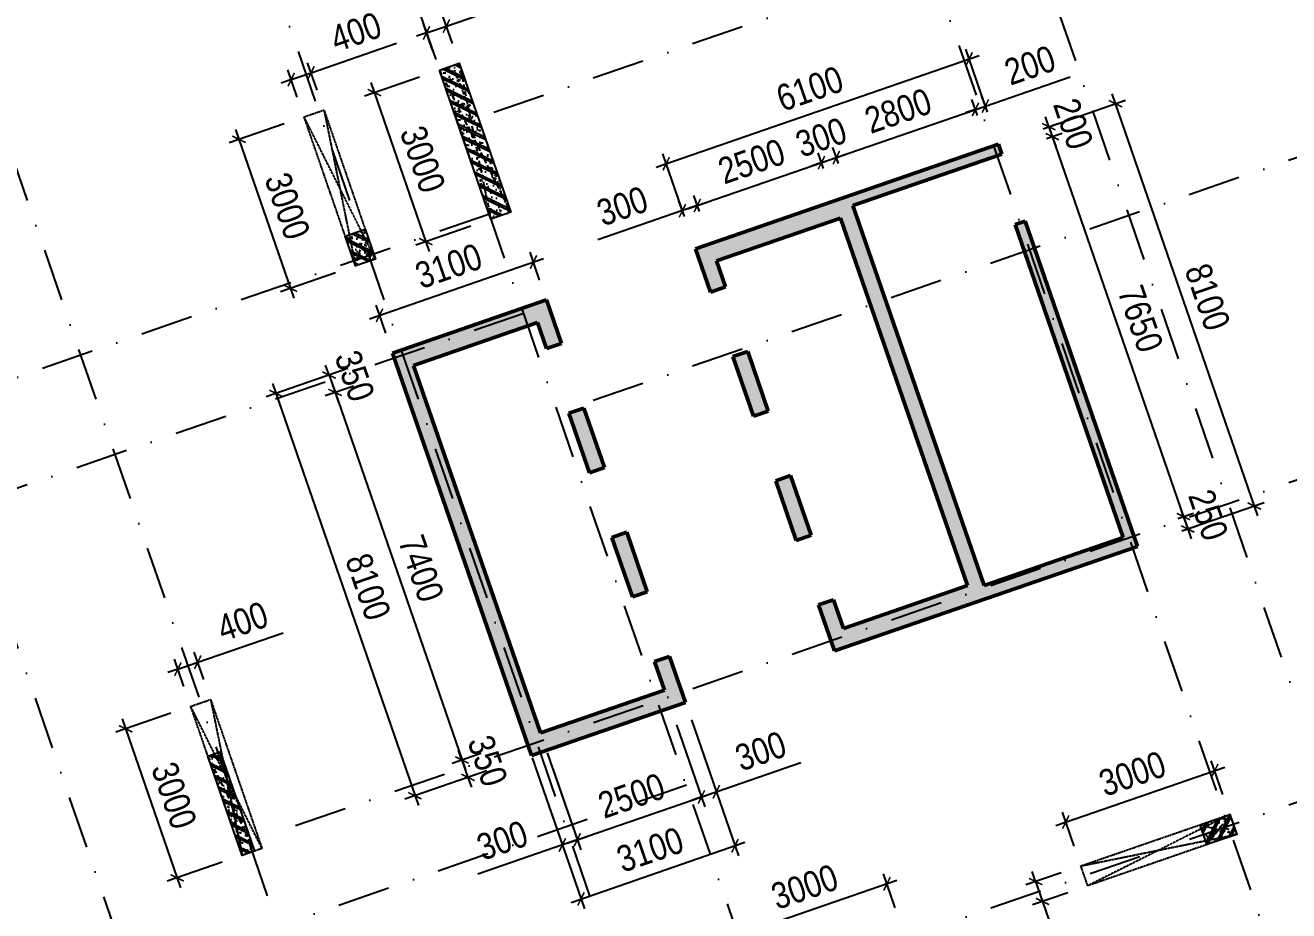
# Model space of a CAD drawing. Header units: millimetres. Extents: x 13965 to 1327256, y -72704 to 46237.
# Drawn here: x 659071 to 683120, y -7183 to 9668 of the extents above; entities that cross this region are included whole.
import ezdxf

# ---------------------------------------------------------------- set-up
doc = ezdxf.new("R2010")
doc.units = ezdxf.units.MM
doc.header["$MEASUREMENT"] = 0
for name, pattern in [('DASHDOT', [1, 0.5, -0.25, 0, -0.25]), ('DASHED', [4.5, 3, -1.5]), ('HIDDEN', [0.375, 0.25, -0.125])]:
    doc.linetypes.add(name, pattern=pattern)
for name, color, linetype in [('ccu11-Khuat', 9, 'DASHED'), ('KC2-DIM', 251, 'Continuous'), ('KT-Hatch', 251, 'Continuous'), ('KT-Luoi truc South Tower', 8, 'DASHDOT'), ('ST_MBDV Cot vach 220805$0$AUDIT_I_220805193045-5', 6, 'Continuous'), ('Xref_ST_MBDV Cot vach 30.7.2022|Xref_ST_MBDV Cot vach 30.7.2022|Xref_ST_MBDV Cot vach 30.7.2022|Xref_ST_MBDV Cot vach 30.7.2022|KC-Betong', 6, 'Continuous')]:
    doc.layers.add(name, color=color, linetype=linetype)
doc.layers.add('KT-Kich thuoc', color=159, linetype='Continuous', lineweight=18)
doc.layers.add('ST_MBDV Cot vach 220805$0$KT-Net cot vach', color=6, linetype='Continuous', lineweight=50)
doc.styles.add('Arial Narrow', font='ARIALN.TTF')
doc.dimstyles.new('ccu12-200', dxfattribs={"dimscale": 200, "dimtxt": 2.5, "dimasz": 1, "dimexe": 1, "dimexo": 2, "dimgap": 1, "dimtad": 1, "dimdec": 0, "dimdsep": 46, "dimtxsty": 'Arial Narrow', "dimblk": 'ARCHTICK', "dimcen": -1, "dimdle": 1, "dimclrd": 256, "dimclre": 256, "dimclrt": 3, "dimadec": 0, "dimazin": 2, "dimtfac": 0.1, "dimtdec": 0, "dimtmove": 0, "dimatfit": 1, "dimldrblk": 'ARCHTICK', "dimfxl": 1, "dimtvp": 0.833333, "dimtolj": 1, "dimtzin": 12, "dimarcsym": 0})
pattern_1 = [(50, (-550, 3050), (286.904, -25.101), [30, -330]), (355, (-550, 3050), (-55.5, 300.877), [24, -264]), (100.451, (-526.1, 3047.9), (231.404, 275.776), [25.496, -280.457]), (46.184, (-550, 3130), (426.896, -66.208), [45, -495]), (96.636, (-514.43, 3124.5), (373.865, 389.647), [38.244, -420.685]), (351.184, (-550, 3130), (373.865, 389.65), [36, -396]), (21, (-510, 3110), (238.763, -161.048), [30, -330]), (326, (-510, 3110), (97.326, 290.06), [24, -264]), (71.451, (-490.1, 3096.58), (336.09, 129.012), [25.496, -280.457]), (37.5, (-550, 3050), (4.864, 133.1575), [0, -260.8, 0, -268, 0, -265]), (7.5, (-550, 3050), (105.228, 157.7647), [0, -152.8, 0, -254.8, 0, -101]), (327.5, (-639.2, 3050), (213.529, -9.022), [0, -100, 0, -312, 0, -414]), (317.5, (-679.2, 3050), (233.274, 40.042), [0, -130, 0, -207.2, 0, -294]), (45, (-550, 3050), (-120.208, 120.208), []), (45, (-550, 3099), (-120.208, 120.208), [])]

# ---------------------------------------------------------------- blocks, each defined once
blk = doc.blocks.new('Asix South Tower')
at = {"layer": 'KT-Luoi truc South Tower', "ltscale": 2000}
for p, q in [((-61527.4, 64693.7), (-45306.5, 17710.6)), ((-63417.9, 64041.1), (-47197, 17057.9)), ((-72397.8, 60940.8), (-54232.5, 8325.6)), ((-74690, 60149.4), (-64788, 31468.5)), ((-80172.4, 58256.6), (-62007.1, 5641.4)), ((-82960.9, 57293.9), (-64795.6, 4678.7)), ((-43415.2, 55801.6), (-67725.7, 47408.4)), ((-41522.4, 50319.2), (-65827.2, 41928)), ((-67132.6, 45709), (-110541.5, 30722.1)), ((-39629.6, 44836.7), (-71714.8, 33759.3)), ((-66479.9, 43818.5), (-109888.9, 28831.6)), ((-37736.8, 39354.3), (-105450.5, 15976.2)), ((-63379.6, 34838.6), (-106788.6, 19851.7))]:
    blk.add_line(p, q, dxfattribs=at)
blk = doc.blocks.new('_ArchTick')
at = {"color": 0, "const_width": 0.15}
blk.add_lwpolyline([(-0.5, -0.5), (0.5, 0.5)], dxfattribs=at)
blk = doc.blocks.new('*D551')
at = {"layer": 'Defpoints', "color": 0, "transparency": 16777216}
for p in [(662221, -3293, 0), (663200, -6129, 0), (661962, -6557)]:
    blk.add_point(p, dxfattribs=at)
at = {"layer": 'KC2-DIM', "lineweight": -2, "transparency": 16777216}
for p, q in [((661843, -3424), (660794, -3786)), ((660918, -3532), (662027, -6746)), ((662822, -6260), (661773, -6622))]:
    blk.add_line(p, q, dxfattribs=at)
at = {"layer": 'KC2-DIM', "lineweight": -2, "transparency": 16777216, "xscale": 200, "yscale": 200, "zscale": 200}
for p, rotation in [((660983, -3721), 109.0471379540023), ((661962, -6557), 289.0471379540024)]:
    blk.add_blockref('_ArchTick', p, dxfattribs=dict(at, rotation=rotation))
at = {"layer": 'KC2-DIM', "color": 3, "transparency": 16777216, "insert": (661903, -4990), "char_height": 500, "attachment_point": 5, "rotation": 289.0471, "style": 'Arial Narrow'}
blk.add_mtext('\\A1;3000', dxfattribs=at)
blk = doc.blocks.new('*D552')
at = {"layer": 'Defpoints', "color": 0, "transparency": 16777216}
for p in [(662354, -2454), (662221, -3293, 0), (662599, -3163, 0)]:
    blk.add_point(p, dxfattribs=at)
at = {"layer": 'KC2-DIM', "lineweight": -2, "transparency": 16777216}
for p, q in [((662354, -2454), (663981, -1892)), ((662090, -2915), (661911, -2396)), ((662469, -2785), (662289, -2265)), ((661976, -2585), (661787, -2650)), ((661976, -2585), (662354, -2454))]:
    blk.add_line(p, q, dxfattribs=at)
at = {"layer": 'KC2-DIM', "lineweight": -2, "transparency": 16777216, "xscale": 200, "yscale": 200, "zscale": 200}
for p, rotation in [((662354, -2454), 199.0471379540013), ((661976, -2585), 19.04713795400126)]:
    blk.add_blockref('_ArchTick', p, dxfattribs=dict(at, rotation=rotation))
at = {"layer": 'KC2-DIM', "color": 3, "transparency": 16777216, "insert": (663208, -1678), "char_height": 500, "attachment_point": 5, "rotation": 19.0471, "style": 'Arial Narrow'}
blk.add_mtext('\\A1;400', dxfattribs=at)
blk = doc.blocks.new('*D555')
at = {"layer": 'Defpoints', "color": 0, "transparency": 16777216}
for p in [(664378, 7925, 0), (665357, 5089, 0), (664119, 4662)]:
    blk.add_point(p, dxfattribs=at)
at = {"layer": 'KC2-DIM', "lineweight": -2, "transparency": 16777216}
for p, q in [((664000, 7794), (662951, 7432)), ((663075, 7686), (664184, 4473)), ((664979, 4958), (663930, 4596))]:
    blk.add_line(p, q, dxfattribs=at)
at = {"layer": 'KC2-DIM', "lineweight": -2, "transparency": 16777216, "xscale": 200, "yscale": 200, "zscale": 200}
for p, rotation in [((663140, 7497), 109.0471379540023), ((664119, 4662), 289.0471379540024)]:
    blk.add_blockref('_ArchTick', p, dxfattribs=dict(at, rotation=rotation))
at = {"layer": 'KC2-DIM', "color": 3, "transparency": 16777216, "insert": (664060, 6228), "char_height": 500, "attachment_point": 5, "rotation": 289.0471, "style": 'Arial Narrow'}
blk.add_mtext('\\A1;3000', dxfattribs=at)
blk = doc.blocks.new('*D556')
at = {"layer": 'Defpoints', "color": 0, "transparency": 16777216}
for p in [(664511, 8764), (664756, 8055, 0), (664378, 7925, 0)]:
    blk.add_point(p, dxfattribs=at)
at = {"layer": 'KC2-DIM', "lineweight": -2, "transparency": 16777216}
for p, q in [((664511, 8764), (666138, 9326)), ((664626, 8433), (664446, 8953)), ((664248, 8303), (664068, 8823)), ((664133, 8634), (664511, 8764)), ((664133, 8634), (663944, 8568))]:
    blk.add_line(p, q, dxfattribs=at)
at = {"layer": 'KC2-DIM', "lineweight": -2, "transparency": 16777216, "xscale": 200, "yscale": 200, "zscale": 200}
for p, rotation in [((664511, 8764), 199.0471379540013), ((664133, 8634), 19.04713795400126)]:
    blk.add_blockref('_ArchTick', p, dxfattribs=dict(at, rotation=rotation))
at = {"layer": 'KC2-DIM', "color": 3, "transparency": 16777216, "insert": (665365, 9541), "char_height": 500, "attachment_point": 5, "rotation": 19.0471, "style": 'Arial Narrow'}
blk.add_mtext('\\A1;400', dxfattribs=at)
blk = doc.blocks.new('*D557')
at = {"layer": 'Defpoints', "color": 0, "transparency": 16777216}
for p in [(666954, 8814, 0), (667933, 5978, 0), (666695, 5551)]:
    blk.add_point(p, dxfattribs=at)
at = {"layer": 'KC2-DIM', "lineweight": -2, "transparency": 16777216}
for p, q in [((666576, 8683), (665527, 8321)), ((665651, 8576), (666760, 5362)), ((667555, 5848), (666506, 5486))]:
    blk.add_line(p, q, dxfattribs=at)
at = {"layer": 'KC2-DIM', "lineweight": -2, "transparency": 16777216, "xscale": 200, "yscale": 200, "zscale": 200}
for p, rotation in [((665716, 8387), 109.0471379540023), ((666695, 5551), 289.0471379540024)]:
    blk.add_blockref('_ArchTick', p, dxfattribs=dict(at, rotation=rotation))
at = {"layer": 'KC2-DIM', "color": 3, "transparency": 16777216, "insert": (666636, 7117), "char_height": 500, "attachment_point": 5, "rotation": 289.0471, "style": 'Arial Narrow'}
blk.add_mtext('\\A1;3000', dxfattribs=at)
blk = doc.blocks.new('*D558')
at = {"layer": 'Defpoints', "color": 0, "transparency": 16777216}
for p in [(667087, 9653), (667332, 8945, 0), (666954, 8814, 0)]:
    blk.add_point(p, dxfattribs=at)
at = {"layer": 'KC2-DIM', "lineweight": -2, "transparency": 16777216}
for p, q in [((667087, 9653), (668714, 10215)), ((666823, 9192), (666644, 9712)), ((666709, 9523), (667087, 9653)), ((667201, 9323), (667022, 9842)), ((666709, 9523), (666520, 9458))]:
    blk.add_line(p, q, dxfattribs=at)
at = {"layer": 'KC2-DIM', "lineweight": -2, "transparency": 16777216, "xscale": 200, "yscale": 200, "zscale": 200}
for p, rotation in [((666709, 9523), 19.04713795400126), ((667087, 9653), 199.0471379540013)]:
    blk.add_blockref('_ArchTick', p, dxfattribs=dict(at, rotation=rotation))
at = {"layer": 'KC2-DIM', "color": 3, "transparency": 16777216, "insert": (667941, 10430), "char_height": 500, "attachment_point": 5, "rotation": 19.0471, "style": 'Arial Narrow'}
blk.add_mtext('\\A1;400', dxfattribs=at)
blk = doc.blocks.new('*D563')
at = {"layer": 'Defpoints', "color": 0, "transparency": 16777216}
for p in [(675473, -6670), (675761, -7505, 0), (672925, -8484, 0)]:
    blk.add_point(p, dxfattribs=at)
at = {"layer": 'KC2-DIM', "lineweight": -2, "transparency": 16777216}
for p, q in [((675631, -7127), (675408, -6480)), ((672448, -7714), (675662, -6604)), ((672795, -8106), (672572, -7459))]:
    blk.add_line(p, q, dxfattribs=at)
at = {"layer": 'KC2-DIM', "lineweight": -2, "transparency": 16777216, "xscale": 200, "yscale": 200, "zscale": 200}
for p, rotation in [((675473, -6670), 19.04713795321636), ((672637, -7649), 199.0471379532163)]:
    blk.add_blockref('_ArchTick', p, dxfattribs=dict(at, rotation=rotation))
at = {"layer": 'KC2-DIM', "color": 3, "transparency": 16777216, "insert": (673906, -6729), "char_height": 500, "attachment_point": 5, "rotation": 19.0471, "style": 'Arial Narrow'}
blk.add_mtext('\\A1;3000', dxfattribs=at)
blk = doc.blocks.new('*D577')
at = {"layer": 'Defpoints', "color": 0, "transparency": 16777216}
for p in [(681712, -4516), (682000, -5351, 0), (679164, -6330, 0)]:
    blk.add_point(p, dxfattribs=at)
at = {"layer": 'KC2-DIM', "lineweight": -2, "transparency": 16777216}
for p, q in [((681869, -4973), (681646, -4327)), ((678687, -5560), (681901, -4451)), ((679034, -5952), (678811, -5306))]:
    blk.add_line(p, q, dxfattribs=at)
at = {"layer": 'KC2-DIM', "lineweight": -2, "transparency": 16777216, "xscale": 200, "yscale": 200, "zscale": 200}
for p, rotation in [((681712, -4516), 19.04713795321708), ((678876, -5495), 199.0471379532171)]:
    blk.add_blockref('_ArchTick', p, dxfattribs=dict(at, rotation=rotation))
at = {"layer": 'KC2-DIM', "color": 3, "transparency": 16777216, "insert": (680145, -4575), "char_height": 500, "attachment_point": 5, "rotation": 19.0471, "style": 'Arial Narrow'}
blk.add_mtext('\\A1;3000', dxfattribs=at)
blk = doc.blocks.new('*D578')
at = {"layer": 'Defpoints', "color": 0, "transparency": 16777216}
for p in [(679164, -6330, 0), (679295, -6708, 0), (678434, -7006)]:
    blk.add_point(p, dxfattribs=at)
at = {"layer": 'KC2-DIM', "lineweight": -2, "transparency": 16777216}
for p, q in [((678786, -6461), (678114, -6693)), ((678303, -6628), (678238, -6439)), ((678303, -6628), (678434, -7006)), ((678917, -6839), (678245, -7071)), ((678434, -7006), (678995, -8632))]:
    blk.add_line(p, q, dxfattribs=at)
at = {"layer": 'KC2-DIM', "lineweight": -2, "transparency": 16777216, "xscale": 200, "yscale": 200, "zscale": 200}
for p, rotation in [((678303, -6628), 289.0471379532211), ((678434, -7006), 109.0471379532211)]:
    blk.add_blockref('_ArchTick', p, dxfattribs=dict(at, rotation=rotation))
at = {"layer": 'KC2-DIM', "color": 3, "transparency": 16777216, "insert": (679210, -7860), "char_height": 500, "attachment_point": 5, "rotation": 289.0471, "style": 'Arial Narrow'}
blk.add_mtext('\\A1;400', dxfattribs=at)
blk = doc.blocks.new('*D617')
at = {"layer": 'Defpoints', "color": 0, "transparency": 16777216}
for p in [(668744, 5161), (668993, 4440), (666063, 3428)]:
    blk.add_point(p, dxfattribs=at)
at = {"layer": 'KC2-DIM', "lineweight": -2, "transparency": 16777216}
for p, q in [((668862, 4818), (668679, 5350)), ((665625, 4084), (668933, 5227)), ((665932, 3806), (665748, 4339))]:
    blk.add_line(p, q, dxfattribs=at)
at = {"layer": 'KC2-DIM', "lineweight": -2, "transparency": 16777216, "xscale": 200, "yscale": 200, "zscale": 200}
for p, rotation in [((668744, 5161), 19.04713795301849), ((665814, 4150), 199.0471379530185)]:
    blk.add_blockref('_ArchTick', p, dxfattribs=dict(at, rotation=rotation))
at = {"layer": 'KC2-DIM', "color": 3, "transparency": 16777216, "insert": (667130, 5086), "char_height": 500, "attachment_point": 5, "rotation": 19.0471, "style": 'Arial Narrow'}
blk.add_mtext('\\A1;3100', dxfattribs=at)
blk = doc.blocks.new('*D618')
at = {"layer": 'Defpoints', "color": 0, "transparency": 16777216}
for p in [(665589, 3264), (665703, 2934), (664969, 2680)]:
    blk.add_point(p, dxfattribs=at)
at = {"layer": 'KC2-DIM', "lineweight": -2, "transparency": 16777216}
for p, q in [((665211, 3134), (664666, 2946)), ((664855, 3011), (664789, 3200)), ((664855, 3011), (664969, 2680)), ((665325, 2803), (664780, 2615)), ((664969, 2680), (665034, 2491))]:
    blk.add_line(p, q, dxfattribs=at)
at = {"layer": 'KC2-DIM', "lineweight": -2, "transparency": 16777216, "xscale": 200, "yscale": 200, "zscale": 200}
for p, rotation in [((664855, 3011), 289.0471379531418), ((664969, 2680), 109.0471379531417)]:
    blk.add_blockref('_ArchTick', p, dxfattribs=dict(at, rotation=rotation))
at = {"layer": 'KC2-DIM', "color": 3, "transparency": 16777216, "insert": (665342, 2994), "char_height": 500, "attachment_point": 5, "rotation": 289.0471, "style": 'Arial Narrow'}
blk.add_mtext('\\A1;350', dxfattribs=at)
blk = doc.blocks.new('*D619')
at = {"layer": 'Defpoints', "color": 0, "transparency": 16777216}
for p in [(665703, 2934), (668118, -4061), (667384, -4315)]:
    blk.add_point(p, dxfattribs=at)
at = {"layer": 'KC2-DIM', "lineweight": -2, "transparency": 16777216}
for p, q in [((665325, 2803), (664780, 2615)), ((664904, 2869), (667449, -4504)), ((667740, -4192), (667195, -4380))]:
    blk.add_line(p, q, dxfattribs=at)
at = {"layer": 'KC2-DIM', "lineweight": -2, "transparency": 16777216, "xscale": 200, "yscale": 200, "zscale": 200}
for p, rotation in [((664969, 2680), 109.0471379563088), ((667384, -4315), 289.0471379563089)]:
    blk.add_blockref('_ArchTick', p, dxfattribs=dict(at, rotation=rotation))
at = {"layer": 'KC2-DIM', "color": 3, "transparency": 16777216, "insert": (666607, -669), "char_height": 500, "attachment_point": 5, "rotation": 289.0471, "style": 'Arial Narrow'}
blk.add_mtext('\\A1;7400', dxfattribs=at)
blk = doc.blocks.new('*D620')
at = {"layer": 'Defpoints', "color": 0, "transparency": 16777216}
for p in [(668118, -4061), (668232, -4392), (667498, -4645)]:
    blk.add_point(p, dxfattribs=at)
at = {"layer": 'KC2-DIM', "lineweight": -2, "transparency": 16777216}
for p, q in [((667740, -4192), (667195, -4380)), ((667384, -4315), (667319, -4126)), ((667384, -4315), (667498, -4645)), ((667854, -4523), (667309, -4711)), ((667498, -4645), (667563, -4834))]:
    blk.add_line(p, q, dxfattribs=at)
at = {"layer": 'KC2-DIM', "lineweight": -2, "transparency": 16777216, "xscale": 200, "yscale": 200, "zscale": 200}
for p, rotation in [((667384, -4315), 289.0471379563089), ((667498, -4645), 109.0471379563088)]:
    blk.add_blockref('_ArchTick', p, dxfattribs=dict(at, rotation=rotation))
at = {"layer": 'KC2-DIM', "color": 3, "transparency": 16777216, "insert": (667871, -4331), "char_height": 500, "attachment_point": 5, "rotation": 289.0471, "style": 'Arial Narrow'}
blk.add_mtext('\\A1;350', dxfattribs=at)
blk = doc.blocks.new('*D621')
at = {"layer": 'Defpoints', "color": 0, "transparency": 16777216}
for p in [(665589, 3264), (668232, -4392), (666487, -4994)]:
    blk.add_point(p, dxfattribs=at)
at = {"layer": 'KC2-DIM', "lineweight": -2, "transparency": 16777216}
for p, q in [((665211, 3134), (663655, 2597)), ((663779, 2851), (666553, -5183)), ((667854, -4523), (666298, -5060))]:
    blk.add_line(p, q, dxfattribs=at)
at = {"layer": 'KC2-DIM', "lineweight": -2, "transparency": 16777216, "xscale": 200, "yscale": 200, "zscale": 200}
for p, rotation in [((663844, 2662), 109.0471379531438), ((666487, -4994), 289.0471379531439)]:
    blk.add_blockref('_ArchTick', p, dxfattribs=dict(at, rotation=rotation))
at = {"layer": 'KC2-DIM', "color": 3, "transparency": 16777216, "insert": (665596, -1018), "char_height": 500, "attachment_point": 5, "rotation": 289.0471, "style": 'Arial Narrow'}
blk.add_mtext('\\A1;8100', dxfattribs=at)
blk = doc.blocks.new('*D622')
at = {"layer": 'Defpoints', "color": 0, "transparency": 16777216}
for p in [(668875, -3800), (668592, -3898), (669294, -5931)]:
    blk.add_point(p, dxfattribs=at)
at = {"layer": 'KC2-DIM', "lineweight": -2, "transparency": 16777216}
for p, q in [((668722, -4276), (669359, -6121)), ((669006, -4178), (669643, -6023)), ((669578, -5834), (669767, -5768)), ((669294, -5931), (667683, -6488)), ((669578, -5834), (669294, -5931))]:
    blk.add_line(p, q, dxfattribs=at)
at = {"layer": 'KC2-DIM', "lineweight": -2, "transparency": 16777216, "xscale": 200, "yscale": 200, "zscale": 200}
for p, rotation in [((669578, -5834), 199.0471379530678), ((669294, -5931), 19.04713795306775)]:
    blk.add_blockref('_ArchTick', p, dxfattribs=dict(at, rotation=rotation))
at = {"layer": 'KC2-DIM', "color": 3, "transparency": 16777216, "insert": (668151, -5845), "char_height": 500, "attachment_point": 5, "rotation": 19.0471, "style": 'Arial Narrow'}
blk.add_mtext('\\A1;300', dxfattribs=at)
blk = doc.blocks.new('*D623')
at = {"layer": 'Defpoints', "color": 0, "transparency": 16777216}
for p in [(671337, -3269), (668974, -4085), (671941, -5018)]:
    blk.add_point(p, dxfattribs=at)
at = {"layer": 'KC2-DIM', "lineweight": -2, "transparency": 16777216}
for p, q in [((671468, -3647), (672006, -5207)), ((669105, -4463), (669643, -6023)), ((669389, -5899), (672130, -4952))]:
    blk.add_line(p, q, dxfattribs=at)
at = {"layer": 'KC2-DIM', "lineweight": -2, "transparency": 16777216, "xscale": 200, "yscale": 200, "zscale": 200}
for p, rotation in [((671941, -5018), 19.04713795308638), ((669578, -5834), 199.0471379530864)]:
    blk.add_blockref('_ArchTick', p, dxfattribs=dict(at, rotation=rotation))
at = {"layer": 'KC2-DIM', "color": 3, "transparency": 16777216, "insert": (670611, -4995), "char_height": 500, "attachment_point": 5, "rotation": 19.0471, "style": 'Arial Narrow'}
blk.add_mtext('\\A1;2500', dxfattribs=at)
blk = doc.blocks.new('*D624')
at = {"layer": 'Defpoints', "color": 0, "transparency": 16777216}
for p in [(671337, -3269), (671621, -3171), (672224, -4920)]:
    blk.add_point(p, dxfattribs=at)
at = {"layer": 'KC2-DIM', "lineweight": -2, "transparency": 16777216}
for p, q in [((671751, -3549), (672290, -5109)), ((671468, -3647), (672006, -5207)), ((672224, -4920), (673836, -4364)), ((671941, -5018), (671752, -5083)), ((671941, -5018), (672224, -4920))]:
    blk.add_line(p, q, dxfattribs=at)
at = {"layer": 'KC2-DIM', "lineweight": -2, "transparency": 16777216, "xscale": 200, "yscale": 200, "zscale": 200}
for p, rotation in [((672224, -4920), 199.0471379530198), ((671941, -5018), 19.04713795301989)]:
    blk.add_blockref('_ArchTick', p, dxfattribs=dict(at, rotation=rotation))
at = {"layer": 'KC2-DIM', "color": 3, "transparency": 16777216, "insert": (673070, -4146), "char_height": 500, "attachment_point": 5, "rotation": 19.0471, "style": 'Arial Narrow'}
blk.add_mtext('\\A1;300', dxfattribs=at)
blk = doc.blocks.new('*D625')
at = {"layer": 'Defpoints', "color": 0, "transparency": 16777216}
for p in [(671861, -3867), (668931, -4879), (672579, -5947)]:
    blk.add_point(p, dxfattribs=at)
at = {"layer": 'KC2-DIM', "lineweight": -2, "transparency": 16777216}
for p, q in [((671992, -4245), (672644, -6136)), ((669061, -5257), (669714, -7147)), ((669460, -7024), (672768, -5881))]:
    blk.add_line(p, q, dxfattribs=at)
at = {"layer": 'KC2-DIM', "lineweight": -2, "transparency": 16777216, "xscale": 200, "yscale": 200, "zscale": 200}
for p, rotation in [((672579, -5947), 19.04713795301755), ((669649, -6958), 199.0471379530176)]:
    blk.add_blockref('_ArchTick', p, dxfattribs=dict(at, rotation=rotation))
at = {"layer": 'KC2-DIM', "color": 3, "transparency": 16777216, "insert": (670965, -6022), "char_height": 500, "attachment_point": 5, "rotation": 19.0471, "style": 'Arial Narrow'}
blk.add_mtext('\\A1;3100', dxfattribs=at)
blk = doc.blocks.new('*D626')
at = {"layer": 'Defpoints', "color": 0, "transparency": 16777216}
for p in [(671580, 6140), (671749, 5648), (672033, 5746)]:
    blk.add_point(p, dxfattribs=at)
at = {"layer": 'KC2-DIM', "lineweight": -2, "transparency": 16777216}
for p, q in [((671619, 6027), (671514, 6329)), ((671903, 6124), (671798, 6427)), ((671863, 6238), (672052, 6304)), ((671580, 6140), (669968, 5584)), ((671863, 6238), (671580, 6140))]:
    blk.add_line(p, q, dxfattribs=at)
at = {"layer": 'KC2-DIM', "lineweight": -2, "transparency": 16777216, "xscale": 200, "yscale": 200, "zscale": 200}
for p, rotation in [((671580, 6140), 19.04713795301758), ((671863, 6238), 199.0471379530176)]:
    blk.add_blockref('_ArchTick', p, dxfattribs=dict(at, rotation=rotation))
at = {"layer": 'KC2-DIM', "color": 3, "transparency": 16777216, "insert": (670436, 6227), "char_height": 500, "attachment_point": 5, "rotation": 19.0471, "style": 'Arial Narrow'}
blk.add_mtext('\\A1;300', dxfattribs=at)
blk = doc.blocks.new('*D627')
at = {"layer": 'Defpoints', "color": 0, "transparency": 16777216}
for p in [(674226, 7054), (674396, 6562), (672033, 5746)]:
    blk.add_point(p, dxfattribs=at)
at = {"layer": 'KC2-DIM', "lineweight": -2, "transparency": 16777216}
for p, q in [((674266, 6940), (674161, 7243)), ((671674, 6173), (674415, 7119)), ((671903, 6124), (671798, 6427))]:
    blk.add_line(p, q, dxfattribs=at)
at = {"layer": 'KC2-DIM', "lineweight": -2, "transparency": 16777216, "xscale": 200, "yscale": 200, "zscale": 200}
for p, rotation in [((674226, 7054), 19.04713795353406), ((671863, 6238), 199.047137953534)]:
    blk.add_blockref('_ArchTick', p, dxfattribs=dict(at, rotation=rotation))
at = {"layer": 'KC2-DIM', "color": 3, "transparency": 16777216, "insert": (672896, 7077), "char_height": 500, "attachment_point": 5, "rotation": 19.0471, "style": 'Arial Narrow'}
blk.add_mtext('\\A1;2500', dxfattribs=at)
blk = doc.blocks.new('*D628')
at = {"layer": 'Defpoints', "color": 0, "transparency": 16777216}
for p in [(674510, 7152), (674396, 6562), (674680, 6660)]:
    blk.add_point(p, dxfattribs=at)
at = {"layer": 'KC2-DIM', "lineweight": -2, "transparency": 16777216}
for p, q in [((674266, 6940), (674161, 7243)), ((674549, 7038), (674445, 7341)), ((674510, 7152), (674699, 7217)), ((674226, 7054), (674037, 6989)), ((674226, 7054), (674510, 7152))]:
    blk.add_line(p, q, dxfattribs=at)
at = {"layer": 'KC2-DIM', "lineweight": -2, "transparency": 16777216, "xscale": 200, "yscale": 200, "zscale": 200}
for p, rotation in [((674510, 7152), 199.047137953534), ((674226, 7054), 19.04713795353404)]:
    blk.add_blockref('_ArchTick', p, dxfattribs=dict(at, rotation=rotation))
at = {"layer": 'KC2-DIM', "color": 3, "transparency": 16777216, "insert": (674220, 7534), "char_height": 500, "attachment_point": 5, "rotation": 19.0471, "style": 'Arial Narrow'}
blk.add_mtext('\\A1;300', dxfattribs=at)
blk = doc.blocks.new('*D629')
at = {"layer": 'Defpoints', "color": 0, "transparency": 16777216}
for p in [(677157, 8066), (677326, 7574), (674680, 6660)]:
    blk.add_point(p, dxfattribs=at)
at = {"layer": 'KC2-DIM', "lineweight": -2, "transparency": 16777216}
for p, q in [((677196, 7952), (677091, 8255)), ((674321, 7087), (677346, 8131)), ((674549, 7038), (674445, 7341))]:
    blk.add_line(p, q, dxfattribs=at)
at = {"layer": 'KC2-DIM', "lineweight": -2, "transparency": 16777216, "xscale": 200, "yscale": 200, "zscale": 200}
for p, rotation in [((677157, 8066), 19.04713795353406), ((674510, 7152), 199.047137953534)]:
    blk.add_blockref('_ArchTick', p, dxfattribs=dict(at, rotation=rotation))
at = {"layer": 'KC2-DIM', "color": 3, "transparency": 16777216, "insert": (675685, 8039), "char_height": 500, "attachment_point": 5, "rotation": 19.0471, "style": 'Arial Narrow'}
blk.add_mtext('\\A1;2800', dxfattribs=at)
blk = doc.blocks.new('*D630')
at = {"layer": 'Defpoints', "color": 0, "transparency": 16777216}
for p in [(677346, 8131), (677326, 7574), (677516, 7639)]:
    blk.add_point(p, dxfattribs=at)
at = {"layer": 'KC2-DIM', "lineweight": -2, "transparency": 16777216}
for p, q in [((677346, 8131), (678963, 8690)), ((677196, 7952), (677091, 8255)), ((677385, 8017), (677280, 8320)), ((677157, 8066), (676968, 8001)), ((677157, 8066), (677346, 8131))]:
    blk.add_line(p, q, dxfattribs=at)
at = {"layer": 'KC2-DIM', "lineweight": -2, "transparency": 16777216, "xscale": 200, "yscale": 200, "zscale": 200}
for p, rotation in [((677157, 8066), 19.04713795353404), ((677346, 8131), 199.047137953534)]:
    blk.add_blockref('_ArchTick', p, dxfattribs=dict(at, rotation=rotation))
at = {"layer": 'KC2-DIM', "color": 3, "transparency": 16777216, "insert": (678195, 8906), "char_height": 500, "attachment_point": 5, "rotation": 19.0471, "style": 'Arial Narrow'}
blk.add_mtext('\\A1;200', dxfattribs=at)
blk = doc.blocks.new('*D631')
at = {"layer": 'Defpoints', "color": 0, "transparency": 16777216}
for p in [(677037, 9025), (677516, 7639), (671749, 5648)]:
    blk.add_point(p, dxfattribs=at)
at = {"layer": 'KC2-DIM', "lineweight": -2, "transparency": 16777216}
for p, q in [((677385, 8017), (676972, 9214)), ((671082, 6969), (677226, 9090)), ((671619, 6027), (671206, 7223))]:
    blk.add_line(p, q, dxfattribs=at)
at = {"layer": 'KC2-DIM', "lineweight": -2, "transparency": 16777216, "xscale": 200, "yscale": 200, "zscale": 200}
for p, rotation in [((677037, 9025), 19.04713795301443), ((671271, 7034), 199.0471379530144)]:
    blk.add_blockref('_ArchTick', p, dxfattribs=dict(at, rotation=rotation))
at = {"layer": 'KC2-DIM', "color": 3, "transparency": 16777216, "insert": (674005, 8460), "char_height": 500, "attachment_point": 5, "rotation": 19.0471, "style": 'Arial Narrow'}
blk.add_mtext('\\A1;6100', dxfattribs=at)
blk = doc.blocks.new('*D632')
at = {"layer": 'Defpoints', "color": 0, "transparency": 16777216}
for p in [(678067, 7570), (678620, 7549), (678132, 7381)]:
    blk.add_point(p, dxfattribs=at)
at = {"layer": 'KC2-DIM', "lineweight": -2, "transparency": 16777216}
for p, q in [((678445, 7700), (678743, 7803)), ((678554, 7738), (678489, 7927)), ((678554, 7738), (678620, 7549)), ((678510, 7511), (678809, 7614)), ((678620, 7549), (678685, 7360))]:
    blk.add_line(p, q, dxfattribs=at)
at = {"layer": 'KC2-DIM', "lineweight": -2, "transparency": 16777216, "xscale": 200, "yscale": 200, "zscale": 200}
for p, rotation in [((678554, 7738), 289.0471379531105), ((678620, 7549), 109.0471379531105)]:
    blk.add_blockref('_ArchTick', p, dxfattribs=dict(at, rotation=rotation))
at = {"layer": 'KC2-DIM', "color": 3, "transparency": 16777216, "insert": (679017, 7792), "char_height": 500, "attachment_point": 5, "rotation": 289.0471, "style": 'Arial Narrow'}
blk.add_mtext('\\A1;200', dxfattribs=at)
blk = doc.blocks.new('*D633')
at = {"layer": 'Defpoints', "color": 0, "transparency": 16777216}
for p in [(678132, 7381), (681116, 318), (680629, 149)]:
    blk.add_point(p, dxfattribs=at)
at = {"layer": 'KC2-DIM', "lineweight": -2, "transparency": 16777216}
for p, q in [((678554, 7738), (681182, 129)), ((678510, 7511), (678809, 7614)), ((681007, 280), (681305, 383))]:
    blk.add_line(p, q, dxfattribs=at)
at = {"layer": 'KC2-DIM', "lineweight": -2, "transparency": 16777216, "xscale": 200, "yscale": 200, "zscale": 200}
for p, rotation in [((678620, 7549), 109.0471379531399), ((681116, 318), 289.0471379531399)]:
    blk.add_blockref('_ArchTick', p, dxfattribs=dict(at, rotation=rotation))
at = {"layer": 'KC2-DIM', "color": 3, "transparency": 16777216, "insert": (680298, 4082), "char_height": 500, "attachment_point": 5, "rotation": 289.0471, "style": 'Arial Narrow'}
blk.add_mtext('\\A1;7650', dxfattribs=at)
blk = doc.blocks.new('*D634')
at = {"layer": 'Defpoints', "color": 0, "transparency": 16777216}
for p in [(680629, 149), (681198, 82), (680710, -87)]:
    blk.add_point(p, dxfattribs=at)
at = {"layer": 'KC2-DIM', "lineweight": -2, "transparency": 16777216}
for p, q in [((681116, 318), (681051, 507)), ((681007, 280), (681305, 383)), ((681116, 318), (681198, 82)), ((681088, 44), (681387, 147)), ((681198, 82), (681263, -107))]:
    blk.add_line(p, q, dxfattribs=at)
at = {"layer": 'KC2-DIM', "lineweight": -2, "transparency": 16777216, "xscale": 200, "yscale": 200, "zscale": 200}
for p, rotation in [((681116, 318), 289.0471379531371), ((681198, 82), 109.0471379531371)]:
    blk.add_blockref('_ArchTick', p, dxfattribs=dict(at, rotation=rotation))
at = {"layer": 'KC2-DIM', "color": 3, "transparency": 16777216, "insert": (681587, 348), "char_height": 500, "attachment_point": 5, "rotation": 289.0471, "style": 'Arial Narrow'}
blk.add_mtext('\\A1;250', dxfattribs=at)
blk = doc.blocks.new('*D635')
at = {"layer": 'Defpoints', "color": 0, "transparency": 16777216}
for p in [(679822, 8176), (678067, 7570), (680710, -87)]:
    blk.add_point(p, dxfattribs=at)
at = {"layer": 'KC2-DIM', "lineweight": -2, "transparency": 16777216}
for p, q in [((678445, 7700), (680011, 8241)), ((682531, 330), (679757, 8365)), ((681088, 44), (682655, 584))]:
    blk.add_line(p, q, dxfattribs=at)
at = {"layer": 'KC2-DIM', "lineweight": -2, "transparency": 16777216, "xscale": 200, "yscale": 200, "zscale": 200}
for p, rotation in [((679822, 8176), 109.0471379531392), ((682466, 519), 289.0471379531392)]:
    blk.add_blockref('_ArchTick', p, dxfattribs=dict(at, rotation=rotation))
at = {"layer": 'KC2-DIM', "color": 3, "transparency": 16777216, "insert": (681574, 4496), "char_height": 500, "attachment_point": 5, "rotation": 289.0471, "style": 'Arial Narrow'}
blk.add_mtext('\\A1;8100', dxfattribs=at)
blk = doc.blocks.new('*U57')
h = blk.add_hatch()
h.set_pattern_fill('VATLIEU04', color=250, scale=40, style=0, pattern_type=2)
h.set_pattern_definition([(50, (-550, 650), (286.904, -25.1), [30, -330]), (355, (-550, 650), (-55.5, 300.88), [24, -264]), (100.451, (-526.1, 647.9), (231.404, 275.776), [25.496, -280.457]), (46.184, (-550, 730), (426.9, -66.21), [45, -495]), (96.636, (-514.43, 724.5), (373.87, 389.65), [38.24, -420.69]), (351.184, (-550, 730), (373.86, 389.65), [36, -396]), (21, (-510, 710), (238.763, -161.048), [30, -330]), (326, (-510, 710), (97.326, 290.06), [24, -264]), (71.451, (-490.1, 696.58), (336.09, 129.01), [25.496, -280.457]), (37.5, (-550, 650), (4.864, 133.1575), [0, -260.8, 0, -268, 0, -265]), (7.5, (-550, 650), (105.228, 157.765), [0, -152.8, 0, -254.8, 0, -101]), (327.5, (-639.2, 650), (213.529, -9.022), [0, -100, 0, -312, 0, -414]), (317.5, (-679.2, 650), (233.274, 40.042), [0, -130, 0, -207.2, 0, -294]), (45, (-550, 650), (-120.208, 120.208), []), (45, (-550, 699), (-120.208, 120.208), [])])
h.paths.add_polyline_path([(-475, -475), (-75, -475), (-75, 125), (-475, 125)])
at = {"color": 6, "ltscale": 0.25}
blk.add_lwpolyline([(-475, -475), (-75, -475), (-75, 125), (-475, 125)], close=True, dxfattribs=at)
at = {"layer": 'Defpoints', "linetype": 'ByBlock', "ltscale": 30}
for p, q in [((-75, -475), (-475, 125)), ((-475, -475), (-75, 125))]:
    blk.add_line(p, q, dxfattribs=at)
blk = doc.blocks.new('*U59')
h = blk.add_hatch()
h.set_pattern_fill('VATLIEU04', color=250, scale=40, style=0, pattern_type=2)
h.set_pattern_definition(pattern_1)
h.paths.add_polyline_path([(-475, -475), (-75, -475), (-75, 2525), (-475, 2525)])
at = {"color": 6, "ltscale": 0.25}
blk.add_lwpolyline([(-475, -475), (-75, -475), (-75, 2525), (-475, 2525)], close=True, dxfattribs=at)
at = {"layer": 'Defpoints', "linetype": 'ByBlock', "ltscale": 30}
for p, q in [((-75, -475), (-475, 2525)), ((-475, -475), (-75, 2525))]:
    blk.add_line(p, q, dxfattribs=at)
blk = doc.blocks.new('*U52')
h = blk.add_hatch()
h.set_pattern_fill('VATLIEU04', color=250, scale=40, style=0, pattern_type=2)
h.set_pattern_definition([(50, (-700, 2050), (286.904, -25.1), [30, -330]), (355, (-700, 2050), (-55.5, 300.877), [24, -264]), (100.451, (-676.1, 2047.9), (231.404, 275.776), [25.496, -280.457]), (46.184, (-700, 2130), (426.896, -66.208), [45, -495]), (96.636, (-664.43, 2124.5), (373.865, 389.65), [38.244, -420.685]), (351.184, (-700, 2130), (373.865, 389.65), [36, -396]), (21, (-660, 2110), (238.763, -161.048), [30, -330]), (326, (-660, 2110), (97.326, 290.06), [24, -264]), (71.451, (-640.1, 2096.58), (336.09, 129.012), [25.496, -280.457]), (37.5, (-700, 2050), (4.864, 133.1575), [0, -260.8, 0, -268, 0, -265]), (7.5, (-700, 2050), (105.228, 157.765), [0, -152.8, 0, -254.8, 0, -101]), (327.5, (-789.2, 2050), (213.529, -9.022), [0, -100, 0, -312, 0, -414]), (317.5, (-829.2, 2050), (233.274, 40.042), [0, -130, 0, -207.2, 0, -294]), (45, (-700, 2050), (-120.208, 120.208), []), (45, (-700, 2099), (-120.208, 120.208), [])])
h.paths.add_polyline_path([(-475, -475), (-225, -475), (-225, 1525), (-475, 1525)])
at = {"color": 6, "ltscale": 0.25}
blk.add_lwpolyline([(-475, -475), (-225, -475), (-225, 1525), (-475, 1525)], close=True, dxfattribs=at)
at = {"layer": 'Defpoints', "linetype": 'ByBlock', "ltscale": 30}
for p, q in [((-225, -475), (-475, 1525)), ((-475, -475), (-225, 1525))]:
    blk.add_line(p, q, dxfattribs=at)
blk = doc.blocks.new('*U53')
h = blk.add_hatch()
h.set_pattern_fill('VATLIEU04', color=250, scale=40, style=0, pattern_type=2)
h.set_pattern_definition([(50, (-550, 650), (286.904, -25.1), [30, -330]), (355, (-550, 650), (-55.5, 300.88), [24, -264]), (100.451, (-526.1, 647.9), (231.404, 275.776), [25.496, -280.457]), (46.184, (-550, 730), (426.9, -66.21), [45, -495]), (96.636, (-514.43, 724.5), (373.87, 389.65), [38.24, -420.69]), (351.184, (-550, 730), (373.86, 389.65), [36, -396]), (21, (-510, 710), (238.763, -161.048), [30, -330]), (326, (-510, 710), (97.326, 290.06), [24, -264]), (71.451, (-490.1, 696.58), (336.09, 129.01), [25.496, -280.457]), (37.5, (-550, 650), (4.864, 133.1575), [0, -260.8, 0, -268, 0, -265]), (7.5, (-550, 650), (105.228, 157.765), [0, -152.8, 0, -254.8, 0, -101]), (327.5, (-639.2, 650), (213.529, -9.022), [0, -100, 0, -312, 0, -414]), (317.5, (-679.2, 650), (233.274, 40.042), [0, -130, 0, -207.2, 0, -294]), (45, (-550, 650), (-120.208, 120.208), []), (45, (-550, 699), (-120.208, 120.208), [])])
h.paths.add_polyline_path([(-475, -475), (-75, -475), (-75, 125), (-475, 125)])
at = {"color": 6, "ltscale": 0.25}
blk.add_lwpolyline([(-475, -475), (-75, -475), (-75, 125), (-475, 125)], close=True, dxfattribs=at)
at = {"layer": 'Defpoints', "linetype": 'ByBlock', "ltscale": 30}
for p, q in [((-75, -475), (-475, 125)), ((-475, -475), (-75, 125))]:
    blk.add_line(p, q, dxfattribs=at)
blk = doc.blocks.new('*U1002')
at = {"color": 6, "linetype": 'HIDDEN', "ltscale": 10}
for p, q in [((-75, 2525), (-475, -475)), ((-75, -475), (-475, 2525))]:
    blk.add_line(p, q, dxfattribs=at)
blk.add_lwpolyline([(-475, -475), (-75, -475), (-75, 2525), (-475, 2525)], close=True, dxfattribs=at)
blk = doc.blocks.new('*U1000')
at = {"color": 6, "linetype": 'HIDDEN', "ltscale": 10}
for p, q in [((-75, 2525), (-475, -475)), ((-75, -475), (-475, 2525))]:
    blk.add_line(p, q, dxfattribs=at)
blk.add_lwpolyline([(-475, -475), (-75, -475), (-75, 2525), (-475, 2525)], close=True, dxfattribs=at)
blk = doc.blocks.new('*U38')
h = blk.add_hatch()
h.set_pattern_fill('VATLIEU04', color=250, scale=40, style=0, pattern_type=2)
h.set_pattern_definition(pattern_1)
h.paths.add_polyline_path([(-475, -475), (-75, -475), (-75, 2525), (-475, 2525)])
at = {"color": 6, "ltscale": 0.25}
blk.add_lwpolyline([(-475, -475), (-75, -475), (-75, 2525), (-475, 2525)], close=True, dxfattribs=at)
at = {"layer": 'Defpoints', "linetype": 'ByBlock', "ltscale": 30}
for p, q in [((-75, -475), (-475, 2525)), ((-475, -475), (-75, 2525))]:
    blk.add_line(p, q, dxfattribs=at)
blk = doc.blocks.new('MBCV-T37')
at = {"layer": 'KT-Hatch'}
h = blk.add_hatch(dxfattribs=at)
h.set_pattern_fill('BTCT', color=256, scale=40)
h.set_pattern_definition([(50, (33773.05, -17470.41), (286.9041, -25.10085), [30, -330]), (355, (33773.05, -17470.4), (-55.5005, 300.8769), [24, -264]), (100.4514, (33796.96, -17472.5), (231.40375, 275.7758), [25.4961, -280.4568]), (46.1842, (33773.05, -17390.4), (426.8964, -66.2076), [45, -495]), (96.6356, (33808.62, -17395.93), (373.865, 389.6471), [38.2441, -420.6852]), (351.1842, (33773.05, -17390.4), (373.8648, 389.6474), [36, -396]), (21, (33813.05, -17410.41), (238.7628, -161.04756), [30, -330]), (326, (33813.05, -17410.4), (97.3261, 290.06), [24, -264]), (71.4514, (33832.95, -17423.84), (336.08905, 129.0122), [25.4961, -280.4568]), (37.5, (33773.05, -17470.41), (4.86394, 133.15754), [0, -260.8, 0, -268, 0, -265]), (7.5, (33773.05, -17470.41), (105.22781, 157.76468), [0, -152.8, 0, -254.8, 0, -101]), (327.5, (33683.85, -17470.41), (213.52897, -9.02195), [0, -100, 0, -312, 0, -414]), (317.5, (33643.85, -17470.41), (233.27447, 40.042), [0, -130, 0, -207.2, 0, -294]), (45, (33773.05, -17470.41), (-106.06602, 106.06602), []), (45, (33843.76, -17470.41), (-106.06602, 106.06602), [])])
h.paths.add_polyline_path([(-32273, 26604), (-35203, 25592), (-32559, 17936), (-29629, 18947), (-29931, 19822), (-30215, 19724), (-30027, 19180), (-32390, 18364), (-34805, 25359), (-32442, 26175), (-32271, 25679), (-31987, 25777)])
h.paths.add_polyline_path([(-26675, 28163), (-24260, 21168), (-26623, 20352), (-26812, 20899), (-27095, 20801), (-26793, 19924), (-21027, 21914), (-23164, 28106), (-23353, 28041), (-21297, 22086), (-23944, 21172), (-26440, 28403), (-23605, 29382), (-23670, 29571), (-29436, 27580), (-29151, 26756), (-28868, 26854), (-29038, 27347)])
h.paths.add_polyline_path([(-28335, 24393), (-28052, 24490), (-28443, 25625), (-28727, 25527)], flags=17)
h.paths.add_polyline_path([(-27628, 23262), (-27911, 23164), (-27520, 22029), (-27236, 22127)], flags=17)
h.paths.add_polyline_path([(-30639, 20953), (-30355, 21050), (-30747, 22185), (-31030, 22087)], flags=17)
h.paths.add_polyline_path([(-31563, 24548), (-31846, 24450), (-31455, 23316), (-31171, 23414)], flags=17)
at = {"layer": 'ST_MBDV Cot vach 220805$0$KT-Net cot vach', "extrusion": (-3.35283e-09, 1.99852e-08, 1)}
for p, q in [((-23670, 29571, 0), (-29436, 27580, 0)), ((-23605, 29382, 0), (-26440, 28403, 0)), ((-23605, 29382, 0), (-23670, 29571, 0)), ((-26440, 28403, 0), (-23944, 21172, 0)), ((-26675, 28163, 0), (-29038, 27347, 0)), ((-24260, 21168, 0), (-26675, 28163, 0)), ((-21297, 22086, 0), (-23353, 28041, 0)), ((-21027, 21914, 0), (-23164, 28106, 0)), ((-29436, 27580, 0), (-29151, 26756, 0)), ((-29038, 27347, 0), (-28868, 26854, 0)), ((-32273, 26604, 0), (-35203, 25592, 0)), ((-31987, 25777, 0), (-32273, 26604, 0)), ((-32442, 26175, 0), (-34805, 25359, 0)), ((-32271, 25679, 0), (-32442, 26175, 0)), ((-35203, 25592, 0), (-32559, 17936, 0)), ((-28727, 25527, 0), (-28335, 24393, 0)), ((-28443, 25625, 0), (-28052, 24490, 0)), ((-34805, 25359, 0), (-32390, 18364, 0)), ((-31171, 23414, 0), (-31563, 24548, 0)), ((-31455, 23316, 0), (-31846, 24450, 0)), ((-27911, 23164, 0), (-27520, 22029, 0)), ((-27628, 23262, 0), (-27236, 22127, 0)), ((-30355, 21050, 0), (-30747, 22185, 0)), ((-30639, 20953, 0), (-31030, 22087, 0)), ((-26793, 19924, 0), (-21027, 21914, 0)), ((-23944, 21172, 0), (-21297, 22086, 0)), ((-26623, 20352, 0), (-24260, 21168, 0)), ((-27095, 20801, 0), (-26793, 19924, 0)), ((-26812, 20899, 0), (-26623, 20352, 0)), ((-30027, 19180, 0), (-30215, 19724, 0)), ((-29629, 18947, 0), (-29931, 19822, 0)), ((-32390, 18364, 0), (-30027, 19180, 0)), ((-32559, 17936, 0), (-29629, 18947, 0))]:
    blk.add_line(p, q, dxfattribs=at)
at = {"layer": 'ST_MBDV Cot vach 220805$0$KT-Net cot vach'}
for p, q in [((-23353, 28041, 0), (-23164, 28106, 0)), ((-28868, 26854, 0), (-29151, 26756, 0)), ((-31987, 25777, 0), (-32271, 25679, 0)), ((-28443, 25625, 0), (-28727, 25527, 0)), ((-31563, 24548, 0), (-31846, 24450, 0)), ((-28052, 24490, 0), (-28335, 24393, 0)), ((-31171, 23414, 0), (-31455, 23316, 0)), ((-27628, 23262, 0), (-27911, 23164, 0)), ((-30747, 22185, 0), (-31030, 22087, 0)), ((-27236, 22127, 0), (-27520, 22029, 0)), ((-30355, 21050, 0), (-30639, 20953, 0)), ((-26812, 20899, 0), (-27095, 20801, 0)), ((-29931, 19822, 0), (-30215, 19724, 0))]:
    blk.add_line(p, q, dxfattribs=at)
at = {"layer": 'ST_MBDV Cot vach 220805$0$AUDIT_I_220805193045-5', "linetype": 'ByBlock'}
for name, p, xscale, rotation in [('*U59', (-33708, 30684, 0), -1, 199.0471379540016), ('*U53', (-35500, 27526, 0), -1, 199.0471379540016), ('*U52', (-38114, 17631, 0), -1, 199.0471379540016), ('*U57', (-19408, 16843, 0), -0.9999999999999998, 289.0471379532163)]:
    blk.add_blockref(name, p, dxfattribs=dict(at, xscale=xscale, rotation=rotation))
at = {"layer": 'Xref_ST_MBDV Cot vach 30.7.2022|Xref_ST_MBDV Cot vach 30.7.2022|Xref_ST_MBDV Cot vach 30.7.2022|Xref_ST_MBDV Cot vach 30.7.2022|KC-Betong', "linetype": 'ByBlock'}
for name, p, xscale, rotation in [('*U38', (-33708, 30684, 0), -1, 199.0471379540016), ('*U1000', (-36283, 29795, 0), -1, 199.0471379540016), ('*U1000', (-38441, 18577, 0), -1, 199.0471379540016), ('*U1002', (-21677, 16060, 0), -0.9999999999999999, 289.0471379532163)]:
    blk.add_blockref(name, p, dxfattribs=dict(at, xscale=xscale, rotation=rotation))

msp = doc.modelspace()

# ---------------------------------------------------------------- block references
at = {"layer": 'ccu11-Khuat'}
msp.add_blockref('MBCV-T37', (701265.6, -22163.9, 0), dxfattribs=at)
at = {"layer": 'KT-Kich thuoc'}
msp.add_blockref('Asix South Tower', (735038.2, -39634.4), dxfattribs=at)

# ---------------------------------------------------------------- dimensions: what is measured, and where the dimension line sits
at = {"layer": 'KC2-DIM'}
for p1, p2, distance, picture, middle in [((666953.9, 8814, 0), (667332, 8944.6, 0), 749.9, '*D558', (667941.1, 10429.8)), ((664378.1, 7924.7, 0), (664756.2, 8055.3, 0), 749.9, '*D556', (665365.2, 9540.5)), ((671749.5, 5648.4), (677515.5, 7639.1), 1466.3, '*D631', (674005.4, 8460.2)), ((666953.9, 8814, 0), (667932.9, 5978.3, 0), -1309.7, '*D557', (666635.8, 7117.3)), ((680710.1, -86.8), (678066.7, 7569.7), -1857.1, '*D635', (681574.2, 4496.1)), ((664378.1, 7924.7, 0), (665357.1, 5089, 0), -1309.7, '*D555', (664060, 6228)), ((678132, 7380.6), (680628.5, 149.5), 516, '*D633', (680298.3, 4082)), ((672033.1, 5746.3), (671749.5, 5648.4), -520.5, '*D626', (670436.4, 6227.4)), ((666062.7, 3428.2), (668993, 4439.8), 763.4, '*D617', (667130.2, 5085.9)), ((665588.7, 3264.5), (668232.1, -4392), -1845.7, '*D621', (665596, -1017.5)), ((662221, -3293.4, 0), (662599.1, -3162.9, 0), 749.9, '*D552', (663208.1, -1677.6)), ((662221, -3293.4, 0), (663200, -6129.2, 0), -1309.7, '*D551', (661902.9, -4990.1)), ((668974, -4085), (671337.1, -3269.1), -1849.9, '*D623', (670610.7, -4995.3)), ((671337.1, -3269.1), (671620.7, -3171.2), -1849.9, '*D624', (673070.5, -4146)), ((668875.5, -3799.6), (668591.9, -3897.5), 2151.8, '*D622', (668150.9, -5844.5)), ((668930.8, -4879), (671861, -3867.3), -2199.7, '*D625', (670965.2, -6022.1)), ((679164.3, -6330.3, 0), (682000, -5351.3, 0), 883.6, '*D577', (680145.2, -4575.2, 0)), ((672925.4, -8483.8, 0), (675761.2, -7504.7, 0), 883.6, '*D563', (673906.4, -6728.7)), ((679164.3, -6330.3, 0), (679294.8, -6708.4, 0), -910.9, '*D578', (679210.2, -7859.5, 0))]:
    dim = msp.add_aligned_dim(p1=p1, p2=p2, distance=distance, dimstyle='ccu12-200', dxfattribs=at)
    dim.commit()
    dim.dimension.update_dxf_attribs({"geometry": picture, "text_midpoint": middle})
for base, p1, p2, angle, picture, middle in [((677345.7, 8131.1), (677326.5, 7573.9), (677515.5, 7639.1), 19.04714, '*D630', (678194.9, 8906)), ((677156.6, 8065.9), (674679.8, 6660.1), (677326.5, 7573.9), 19.04714, '*D629', (675684.7, 8039.4)), ((667383.8, -4314.6), (665702.9, 2933.7), (668117.8, -4061.2), 109.04714, '*D619', (666606.7, -668.6))]:
    dim = msp.add_linear_dim(base=base, p1=p1, p2=p2, angle=angle, dimstyle='ccu12-200', dxfattribs=at)
    dim.commit()
    dim.dimension.update_dxf_attribs({"geometry": picture, "text_midpoint": middle})
for base, p1, p2, angle, picture, middle, dimtype in [((678619.7, 7549), (678066.7, 7569.7), (678132, 7380.6), 289.04714, '*D632', (678587.1, 7643.6), 161), ((674509.9, 7152.1), (674396.2, 6562.2), (674679.8, 6660.1), 19.04714, '*D628', (674368.1, 7103.2), 160), ((664968.9, 2680.2), (665588.7, 3264.5), (665702.9, 2933.7), 289.04714, '*D618', (664911.8, 2845.7), 161), ((681197.8, 81.6), (680628.5, 149.5), (680710.1, -86.8), 289.04714, '*D634', (681157.1, 199.7), 161), ((667498.1, -4645.4), (668117.8, -4061.2), (668232.1, -4392), 109.04714, '*D620', (667440.9, -4480), 160)]:
    dim = msp.add_linear_dim(base=base, p1=p1, p2=p2, angle=angle, dimstyle='ccu12-200', dxfattribs=at)
    dim.commit()
    dim.dimension.update_dxf_attribs({"geometry": picture, "text_midpoint": middle, "dimtype": dimtype})
dim = msp.add_linear_dim(base=(674226.3, 7054.2), p1=(672033.1, 5746.3), p2=(674396.2, 6562.2), angle=19.04714, dimstyle='ccu12-200', override={"dimtmove": 1}, dxfattribs=at)
dim.commit()
dim.dimension.update_dxf_attribs({"geometry": '*D627', "text_midpoint": (672896.2, 7076.6)})

doc.saveas('drawing.dxf')
